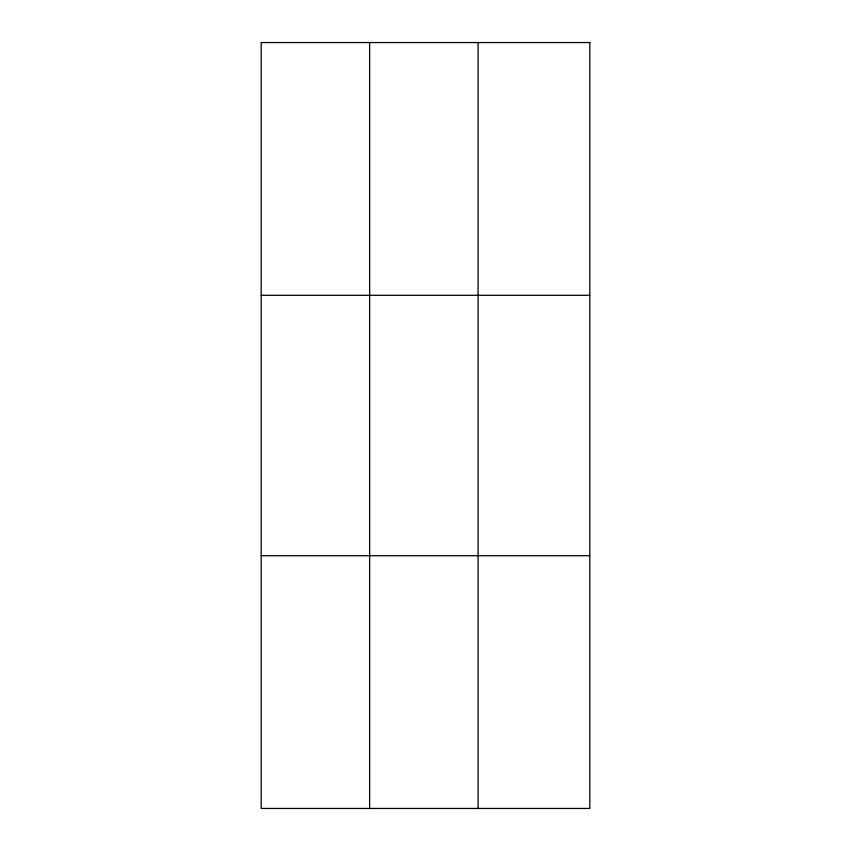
<?xml version="1.0" encoding="UTF-8"?>
<svg xmlns="http://www.w3.org/2000/svg" width="851" height="851" viewBox="0 0 851 851"><rect width="100%" height="100%" fill="white"/><g stroke="black" fill="none" stroke-linecap="round" stroke-linejoin="round"><path stroke-width="1.28" d="M369.632 808.45L369.632 42.55M478.081 808.45L478.081 42.55M261.193 295.297L589.807 295.297M261.193 555.703L589.807 555.703M589.807 42.55L589.807 808.45L261.193 808.45L261.193 42.55L589.807 42.55"/></g></svg>
